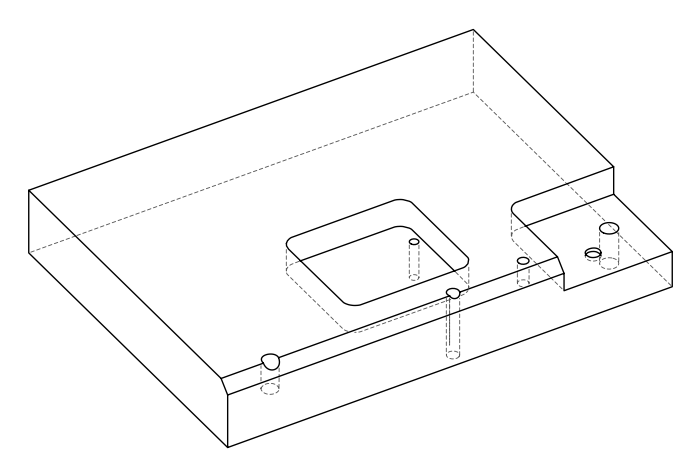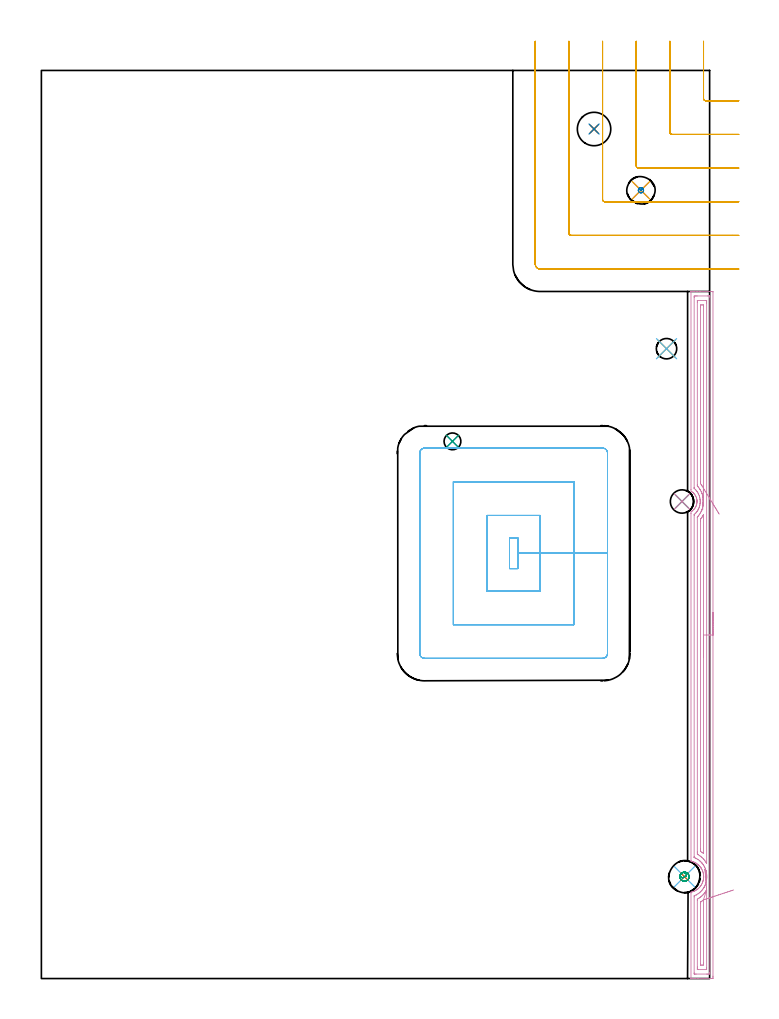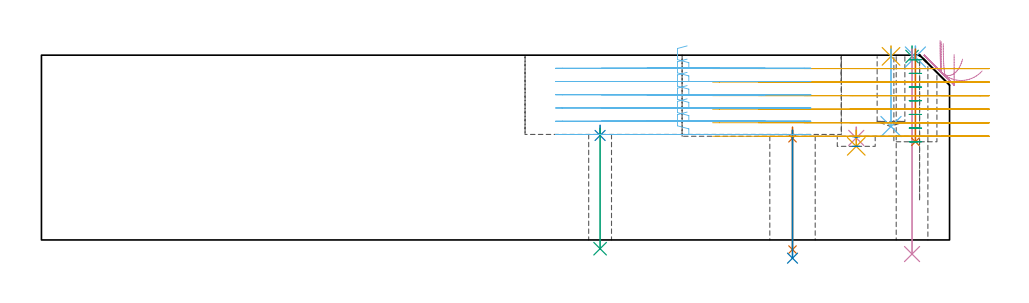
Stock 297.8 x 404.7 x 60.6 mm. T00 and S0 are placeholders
(PLAN: 18 operations, 9 tool changes, 31.3 min)
(1 SPOT_DRILL | STEP1HOLE | NXT0321_9005460120000 | 0.04 min | 2916 mm3)
(2 SPOT_DRILL_1 | STEP1HOLE_1 | NXT0321_9005460120000 | 0.03 min | 2813 mm3)
(3 SPOT_DRILL_2 | STEP1HOLE_2 | NXT0321_9005460120000 | 0.03 min | 1 mm3)
(4 SPOT_DRILL_3 | STEP1POCKET | NXT0321_9005460120000 | 0.03 min | 2903 mm3)
(5 SPOT_DRILL_4 | STEP1POCKET_1 | NXT0321_9005460120000 | 0.03 min | 0 mm3)
(6 SPOT_DRILL_5 | STEP1POCKET_2 | NXT0321_9005460120000 | 0.03 min | 2 mm3)
(7 DRILL_THROUGH_HOLE_INTO_CENTER | STEP1HOLE | NXT0301_062 | 0.16 min | 2226 mm3)
(8 DRILL_TO_ENLARGE_THROUGH_HOLE | STEP1HOLE | UGT0301_280 | 0.17 min | 5403 mm3)
(9 DRILL_THROUGH_HOLE_INTO_CENTER_1 | STEP1HOLE_1 | NXT0301_046 | 0.16 min | 1539 mm3)
(10 DRILL_THROUGH_HOLE_INTO_CENTER_2 | STEP1HOLE_2 | UGT0301_217 | 0.27 min | 5124 mm3)
(11 DRILL_BLIND_HOLE_INTO_CENTER | STEP1POCKET | UGT0301_217 | 0.03 min | 157 mm3)
(12 DRILL_BLIND_HOLE_INTO_CENTER_1 | STEP1POCKET_1 | NXT0301_062 | 0.1 min | 1441 mm3)
(13 DRILL_BLIND_HOLE_INTO_CENTER_2 | STEP1POCKET_2 | NXT0301_128 | 0.12 min | 3078 mm3)
(14 MILL_ROUGH_BLIND_HOLE_CONTOUR | STEP1POCKET | NXT0201_013 | Spiral | 0.1 min | 547 mm3)
(15 MILL_ROUGH_BLIND_HOLE_CONTOUR_1 | STEP1POCKET_2 | NXT0201_013 | Spiral | 0.59 min | 1350 mm3)
(16 AREA_MILL | FG_CHAMFER_SURFACE | UGT0205_001 | 10.09 min | 14827 mm3)
(17 MILL_CORNER_NOTCH_RECTANGULAR | CORNER_NOTCH_RECTANGULAR | UGT0201_136 | Follow Part, ap 5, ae 75% | 9.32 min | 220833 mm3)
(18 MILL_RECTANGULAR_POCKET | POCKET_RECTANGULAR_STRAIGHT | UGT0201_136 | Follow Part, ap 5, ae 75% | 10.02 min | 300446 mm3)
(TOOL NXT0321_9005460120000 | NC Spot Drill, 142deg, 12mm, Carbide, Uncoated | D12 PA142 FL30 Z2)
(TOOL NXT0301_062 | Carbide Drill 9.1mm [860.1-0910-027A1-MM 2214] | D9.1 PA140 FL47 Z2)
(TOOL UGT0301_280 | Twist Drill 14.9 mm | D14.9 PA118 FL114 Z2)
(TOOL NXT0301_046 | Carbide Drill 7.5mm [860.1-0750-038A1-MM 2214] | D7.5 PA140 FL53 Z2)
(TOOL UGT0301_217 | Twist Drill 10.4 mm | D10.4 PA118 FL82 Z2)
(TOOL NXT0301_128 | Carbide Drill 12mm [861.1-1200-036A1-GP GC34] | D12 PA150 FL37.4 Z2)
(TOOL NXT0201_013 | ENDMILL 10mm | D10 FL30 Z4)
(TOOL UGT0205_001 | Chamfer Mill 20 x 3 x 45 deg. | D20 FL50 Z2)
(TOOL UGT0201_136 | Carbide End Mill 20.0 | D20 FL30 Z4)
(OP 1 SPOT_DRILL)
G17 G21 G94 G90
T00 M6
G54
G17 G0 G90 X246.3 Y378.6 S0 M3
G43 Z70.6 H0
G94 G81 G98 Z33.359 F250. R37.
G80
M5
M2
(OP 2 SPOT_DRILL_1)
G17 G21 G94 G90
T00 M6
G54
G17 G0 G90 X183.2 Y239.4 S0 M3
G43 Z70.6 H0
G94 G81 G98 Z34.269 F250. R37.6
G80
M5
M2
(OP 3 SPOT_DRILL_2)
G17 G21 G94 G90
T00 M6
G54
G17 G0 G90 X285.5 Y212.6 S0 M3
G43 Z70.6 H0
G94 G81 G98 Z60.152 F250. R63.6
G80
M5
M2
(OP 4 SPOT_DRILL_3)
G17 G21 G94 G90
T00 M6
G54
G17 G0 G90 X267.2 Y351.3 S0 M3
G43 Z70.6 H0
G94 G81 G98 Z33.466 F250. R37.
G80
M5
M2
(OP 5 SPOT_DRILL_4)
G17 G21 G94 G90
T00 M6
G54
G17 G0 G90 X278.6 Y280.7 S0 M3
G43 Z70.6 H0
G94 G81 G98 Z60.208 F250. R63.6
G80
M5
M2
(OP 6 SPOT_DRILL_5)
G17 G21 G94 G90
T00 M6
G54
G17 G0 G90 X286.6 Y45.4 S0 M3
G43 Z70.6 H0
G94 G81 G98 Z59.993 F250. R63.6
G80
M5
M2
(OP 7 DRILL_THROUGH_HOLE_INTO_CENTER)
G17 G21 G94 G90
T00 M6
G54
G17 G0 G90 X246.3 Y378.6 S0 M3
G43 Z70.6 H1
G94 G73 G98 Z-3.156 F250. Q7.431 R36.
G80
M5
M2
(OP 8 DRILL_TO_ENLARGE_THROUGH_HOLE)
G17 G21 G94 G90
T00 M6
G54
G17 G0 G90 X246.3 Y378.6 S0 M3
G43 Z70.6 H0
G94 G81 G98 Z-5.976 F250. R36.
G80
M5
M2
(OP 9 DRILL_THROUGH_HOLE_INTO_CENTER_1)
G17 G21 G94 G90
T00 M6
G54
G17 G0 G90 X183.2 Y239.4 S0 M3
G43 Z70.6 H1
G94 G73 G98 Z-2.865 F250. Q7.493 R36.6
G80
M5
M2
(OP 10 DRILL_THROUGH_HOLE_INTO_CENTER_2)
G17 G21 G94 G90
T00 M6
G54
G17 G0 G90 X285.5 Y212.6 S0 M3
G43 Z70.6 H0
G94 G73 G98 Z-4.624 F250. Q9.318 R62.6
G80
M5
M2
(OP 11 DRILL_BLIND_HOLE_INTO_CENTER)
G17 G21 G94 G90
T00 M6
G54
G17 G0 G90 X267.2 Y351.3 S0 M3
G43 Z70.6 H0
G94 G81 G98 Z30.7 F250. R36.
G80
M5
M2
(OP 12 DRILL_BLIND_HOLE_INTO_CENTER_1)
G17 G21 G94 G90
T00 M6
G54
G17 G0 G90 X278.6 Y280.7 S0 M3
G43 Z70.6 H1
G94 G81 G98 Z37.2 F250. R62.6
G80
M5
M2
(OP 13 DRILL_BLIND_HOLE_INTO_CENTER_2)
G17 G21 G94 G90
T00 M6
G54
G17 G0 G90 X286.6 Y45.4 S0 M3
G43 Z70.6 H1
G94 G81 G98 Z32.2 F250. R62.6
G80
M5
M2
(OP 14 MILL_ROUGH_BLIND_HOLE_CONTOUR)
G17 G21 G94 G90
T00 M6
G54
G17 G0 G90 X267.2 Y351.3 S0 M3
G43 Z70.6 H0
Z33.85
G94 G3 X267.8 Y351.9 R0.6 F250.
X267.2 Y352.5 R0.6
X266. Y351.3 R1.2
X267.2 Y352.5 R-1.2
X266.6 Y351.9 R0.6
X267.2 Y351.3 R0.6
G0 Z30.7
G3 X267.8 Y351.9 R0.6
X267.2 Y352.5 R0.6
X266. Y351.3 R1.2
X267.2 Y352.5 R-1.2
X266.6 Y351.9 R0.6
X267.2 Y351.3 R0.6
G0 Z70.6
M5
M2
(OP 15 MILL_ROUGH_BLIND_HOLE_CONTOUR_1)
G17 G21 G94 G90
T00 M6
G54
G17 G0 G90 X286.6 Y45.4 S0 M3
G43 Z70.6 H0
Z59.114
G94 G3 X287.062 Y46.988 R0.861 F250.
X284.869 Y46.498 R1.588
X285.502 Y43.669 R2.05
X284.869 Y46.498 R-2.05
X285.185 Y45.084 R1.025
X286.6 Y45.4 R1.025
G0 Z54.629
G3 X287.062 Y46.988 R0.861
X284.869 Y46.498 R1.588
X285.502 Y43.669 R2.05
X284.869 Y46.498 R-2.05
X285.185 Y45.084 R1.025
X286.6 Y45.4 R1.025
G0 Z50.143
G3 X287.062 Y46.988 R0.861
X284.869 Y46.498 R1.588
X285.502 Y43.669 R2.05
X284.869 Y46.498 R-2.05
X285.185 Y45.084 R1.025
X286.6 Y45.4 R1.025
G0 Z45.657
G3 X287.062 Y46.988 R0.861
X284.869 Y46.498 R1.588
X285.502 Y43.669 R2.05
X284.869 Y46.498 R-2.05
X285.185 Y45.084 R1.025
X286.6 Y45.4 R1.025
G0 Z41.171
G3 X287.062 Y46.988 R0.861
X284.869 Y46.498 R1.588
X285.502 Y43.669 R2.05
X284.869 Y46.498 R-2.05
X285.185 Y45.084 R1.025
X286.6 Y45.4 R1.025
G0 Z36.686
G3 X287.062 Y46.988 R0.861
X284.869 Y46.498 R1.588
X285.502 Y43.669 R2.05
X284.869 Y46.498 R-2.05
X285.185 Y45.084 R1.025
X286.6 Y45.4 R1.025
G0 Z32.2
G3 X287.062 Y46.988 R0.861
X284.869 Y46.498 R1.588
X285.502 Y43.669 R2.05
X284.869 Y46.498 R-2.05
X285.185 Y45.084 R1.025
X286.6 Y45.4 R1.025
G0 Z70.6
M5
M2
(OP 16 AREA_MILL)
G17 G21 G94 G90
T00 M6
G54
G17 G0 G90 X299.3 Y163.1 S1061 M3
G43 Z70.6 H0
Z60.8
G94 G1 Y163.062 Z59.928 F250.
Y162.948 Z59.064
Y162.759 Z58.212
Y162.497 Z57.38
Y162.163 Z56.574
Y161.76 Z55.8
Y161.292 Z55.064
Y160.76 Z54.372
Y160.171 Z53.729
Y159.528 Z53.14
Y158.836 Z52.609
Y158.1 Z52.14
Y157.326 Z51.737
Y156.52 Z51.403
Y155.688 Z51.141
Y154.836 Z50.952
Y153.972 Z50.838
Y153.1 Z50.8
Y1.037
X299.299 Y0.631 Z50.801
X299.295 Y0.148 Z50.803
X299.292 Y0.009 Z50.806
X298.818 Y0. Z51.279
X292.633 Z57.462
X291.228 Z58.868
X290.865 Z59.23
X290.14 Z59.959
X289.895 Z60.204
X289.516 Z60.574
X289.503 Y0.008 Z60.588
X289.5 Y0.183 Z60.6
Y38.189
X289.505 Y38.482 Z60.591
X289.828 Y38.57 Z60.27
X290.264 Y38.7 Z59.834
X290.705 Y38.86 Z59.391
X290.865 Y38.929 Z59.229
X291.048 Y39.006 Z59.051
X291.143 Y39.047 Z58.956
X291.36 Y39.152 Z58.739
X291.694 Y39.344 Z58.406
X292.022 Y39.55 Z58.078
X292.357 Y39.79 Z57.743
X292.682 Y40.046 Z57.417
X292.857 Y40.205 Z57.243
X292.9 Y40.244 Z57.2
X293.236 Y40.584 Z56.864
X293.555 Y40.94 Z56.545
X293.733 Y41.17 Z56.365
X293.777 Y41.227 Z56.32
X293.984 Y41.526 Z56.116
X294.176 Y41.834 Z55.924
X294.408 Y42.277 Z55.69
X294.62 Y42.727 Z55.478
X294.656 Y42.812 Z55.443
X294.792 Y43.214 Z55.302
X294.891 Y43.555 Z55.202
X294.911 Y43.621 Z55.183
X295.012 Y44.067 Z55.085
X295.084 Y44.515 Z55.013
X295.088 Y44.567 Z55.006
X295.098 Y44.656 Z54.999
X295.126 Y44.961 Z54.968
X295.128 Y45.025 Z54.964
X295.135 Y45.133 Z54.962
X295.138 Y45.199 Z54.957
X295.146 Y45.343 Z54.953
X295.148 Y45.408 Z54.95
X295.147 Y45.443 Z54.952
X295.131 Y45.684 Z54.959
X295.128 Y45.812 Z54.969
X295.126 Y45.856 Z54.971
X295.118 Y45.929 Z54.977
X295.112 Y45.994 Z54.985
X295.086 Y46.237 Z55.006
X295.08 Y46.302 Z55.014
X295.022 Y46.671 Z55.076
X295.009 Y46.75 Z55.089
X294.91 Y47.196 Z55.189
X294.792 Y47.594 Z55.306
X294.655 Y47.988 Z55.441
X294.638 Y48.026 Z55.457
X294.612 Y48.09 Z55.485
X294.4 Y48.54 Z55.698
X294.165 Y48.983 Z55.932
X294.029 Y49.202 Z56.069
X293.977 Y49.283 Z56.119
X293.918 Y49.367 Z56.177
X293.811 Y49.525 Z56.287
X293.778 Y49.573 Z56.321
X293.541 Y49.877 Z56.557
X293.228 Y50.224 Z56.869
X292.927 Y50.529 Z57.17
X292.899 Y50.558 Z57.199
X292.782 Y50.667 Z57.316
X292.734 Y50.709 Z57.364
X292.662 Y50.771 Z57.436
X292.633 Y50.794 Z57.465
X292.346 Y51.018 Z57.753
X292.021 Y51.25 Z58.078
X291.749 Y51.42 Z58.348
X291.677 Y51.465 Z58.42
X291.436 Y51.603 Z58.663
X291.328 Y51.664 Z58.771
X291.143 Y51.754 Z58.956
X290.865 Y51.872 Z59.234
X290.707 Y51.94 Z59.393
X290.403 Y52.05 Z59.697
X290.265 Y52.1 Z59.834
X289.821 Y52.232 Z60.275
X289.773 Y52.244 Z60.323
X289.503 Y52.318 Z60.589
X289.5 Y52.497 Z60.6
Y207.202
X289.507 Y208.041 Z60.592
X289.594 Y208.096 Z60.505
X289.727 Y208.176 Z60.372
X289.91 Y208.298 Z60.189
X289.982 Y208.352 Z60.117
X290.265 Y208.566 Z59.835
X290.702 Y208.957 Z59.397
X290.928 Y209.206 Z59.168
X291.142 Y209.468 Z58.955
X291.307 Y209.711 Z58.788
X291.404 Y209.85 Z58.694
X291.645 Y210.292 Z58.452
X291.793 Y210.622 Z58.306
X291.846 Y210.744 Z58.25
X292.021 Y211.261 Z58.077
X292.1 Y211.638 Z57.998
X292.168 Y212.083 Z57.932
X292.188 Y212.317 Z57.911
X292.195 Y212.551 Z57.901
X292.196 Y212.588 Z57.9
Y212.644
X292.191 Y212.734 Z57.906
Y212.746 Z57.907
X292.178 Y212.935 Z57.916
X292.176 Y212.979 Z57.92
X292.128 Y213.387 Z57.972
X292.123 Y213.425 Z57.976
X292.021 Y213.942 Z58.077
X291.965 Y214.132 Z58.134
X291.901 Y214.319 Z58.198
X291.712 Y214.772 Z58.384
X291.488 Y215.213 Z58.612
X291.323 Y215.478 Z58.777
X291.142 Y215.735 Z58.955
X290.993 Y215.924 Z59.105
X290.836 Y216.106 Z59.262
X290.557 Y216.381 Z59.541
X290.424 Y216.498 Z59.674
X290.265 Y216.639 Z59.834
X290.135 Y216.738 Z59.964
X290.02 Y216.826 Z60.08
X289.82 Y216.964 Z60.28
X289.768 Y217. Z60.332
X289.704 Y217.039 Z60.396
X289.505 Y217.159 Z60.591
X289.5 Y217.933 Z60.6
Y306.017
X289.503 Y306.192 Z60.588
X289.516 Y306.2 Z60.574
X289.895 Z60.204
X290.14 Z59.959
X290.865 Z59.23
X292.112 Z57.985
X293.516 Z56.579
X298.818 Z51.279
X299.081 Y306.198 Z51.017
X299.292 Y306.19 Z50.806
X299.299 Y305.977 Z50.799
X299.3 Y153.1 Z50.8
X297.886 Z52.214
X297.885 Y2.469 Z52.215
X297.884 Y2.419 Z52.216
X297.872 Y2.01 Z52.228
X297.462 Y2.003 Z52.638
X297.051 Y2.001 Z53.049
X296.581 Y2. Z53.519
X291.749 Y2.001 Z58.351
X291.276 Y2.003 Z58.824
X291.033 Y2.01 Z59.067
X290.921 Y2.026 Z59.179
X290.915 Y2.369 Z59.185
Y2.419
Y36.401
X290.921 Y36.822 Z59.179
X290.926 Y36.865 Z59.174
X291.793 Y37.25 Z58.307
X291.88 Y37.295 Z58.22
X292.633 Y37.757 Z57.467
X292.883 Y37.936 Z57.217
X293.226 Y38.189 Z56.874
X293.385 Y38.321 Z56.715
X293.516 Y38.438 Z56.584
X293.844 Y38.752 Z56.256
X294.169 Y39.083 Z55.931
X294.279 Y39.206 Z55.821
X294.4 Y39.347 Z55.7
X294.679 Y39.695 Z55.421
X294.882 Y39.978 Z55.218
X295.045 Y40.219 Z55.055
X295.284 Y40.605 Z54.816
X295.379 Y40.776 Z54.721
X295.429 Y40.872 Z54.671
X295.673 Y41.372 Z54.427
X295.854 Y41.766 Z54.246
X295.908 Y41.897 Z54.192
X295.942 Y41.994 Z54.158
X296.163 Y42.66 Z53.937
X296.167 Y42.673 Z53.933
X296.337 Y43.383 Z53.763
X296.373 Y43.555 Z53.727
X296.468 Y44.144 Z53.632
X296.5 Y44.449 Z53.6
X296.539 Y44.966 Z53.561
X296.555 Y45.343 Z53.545
X296.538 Y45.862 Z53.562
X296.511 Y46.237 Z53.589
X296.437 Y46.858 Z53.663
X296.392 Y47.132 Z53.708
X296.319 Y47.495 Z53.781
X296.208 Y47.984 Z53.892
X296.197 Y48.026 Z53.903
X296.167 Y48.125 Z53.933
X295.9 Y48.92 Z54.2
X295.689 Y49.404 Z54.411
X295.484 Y49.814 Z54.616
X295.284 Y50.195 Z54.816
X294.962 Y50.709 Z55.138
X294.73 Y51.04 Z55.37
X294.4 Y51.458 Z55.7
X294.334 Y51.536 Z55.766
X294.275 Y51.603 Z55.825
X293.903 Y51.99 Z56.197
X293.516 Y52.365 Z56.584
X293.365 Y52.497 Z56.735
X292.633 Y53.043 Z57.467
X292.071 Y53.391 Z58.029
X291.749 Y53.564 Z58.351
X291.423 Y53.722 Z58.677
X291.104 Y53.856 Z58.996
X290.996 Y53.902 Z59.104
X290.948 Y53.924 Z59.152
X290.921 Y53.939 Z59.179
X290.919 Y53.956 Z59.181
X290.916 Y54.049 Z59.184
X290.914 Y54.236 Z59.186
Y54.286
X290.915 Y206.308 Z59.185
X290.92 Y206.73 Z59.18
X290.921 Y206.778 Z59.179
X290.951 Y206.808 Z59.149
X291.012 Y206.866 Z59.088
X291.109 Y206.955 Z58.991
X291.379 Y207.202 Z58.721
X291.567 Y207.386 Z58.533
X291.749 Y207.586 Z58.351
X291.981 Y207.861 Z58.119
X292.163 Y208.096 Z57.937
X292.356 Y208.376 Z57.744
X292.434 Y208.494 Z57.666
X292.633 Y208.831 Z57.467
X292.689 Y208.934 Z57.411
X292.718 Y208.991 Z57.382
X292.974 Y209.539 Z57.126
X293.117 Y209.885 Z56.983
X293.179 Y210.056 Z56.921
X293.222 Y210.183 Z56.878
X293.304 Y210.44 Z56.796
X293.393 Y210.779 Z56.707
X293.406 Y210.835 Z56.694
X293.416 Y210.881 Z56.684
X293.516 Y211.436 Z56.584
X293.547 Y211.643 Z56.553
X293.55 Y211.673 Z56.55
X293.586 Y212.082 Z56.514
X293.605 Y212.478 Z56.495
Y212.568
X293.591 Y212.973 Z56.509
X293.558 Y213.42 Z56.542
X293.553 Y213.462 Z56.547
X293.516 Y213.763 Z56.584
X293.404 Y214.356 Z56.696
X293.373 Y214.501 Z56.727
X293.255 Y214.928 Z56.845
X293.146 Y215.25 Z56.954
X292.879 Y215.895 Z57.221
X292.753 Y216.145 Z57.347
X292.633 Y216.372 Z57.467
X292.384 Y216.785 Z57.716
X292.211 Y217.039 Z57.889
X292.014 Y217.304 Z58.086
X291.749 Y217.623 Z58.351
X291.445 Y217.933 Z58.655
X290.958 Y218.394 Z59.142
X290.921 Y218.44 Z59.179
X290.919 Y218.462 Z59.181
X290.917 Y218.567 Z59.183
X290.914 Y218.778 Z59.186
Y218.827
X290.915 Y303.731 Z59.185
X290.916 Y303.781 Z59.184
X290.928 Y304.19 Z59.172
X291.338 Y304.197 Z58.762
X291.749 Y304.199 Z58.351
X292.219 Y304.2 Z57.881
X297.051 Y304.199 Z53.049
X297.523 Y304.197 Z52.577
X297.767 Y304.19 Z52.333
X297.879 Y304.174 Z52.221
X297.885 Y303.831 Z52.215
Y303.781
X297.886 Y153.1 Z52.214
X296.472 Z53.628
X296.471 Y51.488 Z53.629
X296.469 Y51.431 Z53.631
X296.465 Y51.35 Z53.635
X296.462 Y51.337 Z53.638
X296.297 Y51.603 Z53.803
X296.167 Y51.804 Z53.933
X295.699 Y52.497 Z54.401
X295.284 Y53.016 Z54.816
X294.938 Y53.391 Z55.162
X294.4 Y53.933 Z55.7
X293.998 Y54.286 Z56.102
X293.516 Y54.645 Z56.584
X293.213 Y54.867 Z56.887
X292.719 Y55.18 Z57.381
X292.633 Y55.231 Z57.467
X292.514 Y55.299 Z57.586
X292.374 Y55.384 Z57.726
X292.346 Y55.402 Z57.754
X292.335 Y55.429 Z57.765
X292.333 Y55.483 Z57.767
X292.329 Y56.074 Z57.771
Y56.382
Y205.414
X292.33 Y205.567 Z57.77
X292.333 Y205.644 Z57.767
X292.335 Y205.678 Z57.765
X292.351 Y205.699 Z57.749
X292.633 Y206.019 Z57.467
X292.765 Y206.174 Z57.335
X292.876 Y206.308 Z57.224
X293.156 Y206.672 Z56.944
X293.523 Y207.202 Z56.577
X293.836 Y207.773 Z56.264
X293.993 Y208.096 Z56.107
X294.125 Y208.375 Z55.975
X294.389 Y208.991 Z55.711
X294.392 Y208.998 Z55.708
X294.4 Y209.02 Z55.7
X294.61 Y209.673 Z55.49
X294.665 Y209.885 Z55.435
X294.782 Y210.393 Z55.318
X294.851 Y210.779 Z55.249
X294.913 Y211.154 Z55.187
X294.974 Y211.673 Z55.126
X294.998 Y211.962 Z55.102
X295.019 Y212.568 Z55.081
X295.012 Y212.842 Z55.088
X294.999 Y213.154 Z55.101
X294.973 Y213.462 Z55.127
X294.94 Y213.81 Z55.16
X294.863 Y214.356 Z55.237
X294.766 Y214.88 Z55.334
X294.683 Y215.25 Z55.417
X294.589 Y215.595 Z55.511
X294.427 Y216.117 Z55.673
X294.418 Y216.145 Z55.682
X294.4 Y216.191 Z55.7
X294.036 Y217.039 Z56.064
X293.624 Y217.824 Z56.476
X293.558 Y217.933 Z56.542
X293.516 Y217.999 Z56.584
X293.184 Y218.489 Z56.916
X292.931 Y218.827 Z57.169
X292.796 Y218.993 Z57.304
X292.633 Y219.184 Z57.467
X292.377 Y219.463 Z57.723
X292.347 Y219.499 Z57.753
X292.336 Y219.516 Z57.764
X292.333 Y219.538 Z57.767
X292.33 Y219.619 Z57.77
X292.329 Y219.722 Z57.771
Y220.029
Y301.406
X292.33 Y301.992 Z57.77
X292.333 Y302.146 Z57.767
X292.335 Y302.181 Z57.765
X292.339 Y302.19 Z57.761
X292.36 Y302.193 Z57.74
X292.429 Y302.199 Z57.671
X296.167 Z53.933
X296.372 Y302.197 Z53.728
X296.431 Y302.194 Z53.669
X296.462 Y302.19 Z53.638
X296.465 Y302.175 Z53.635
X296.468 Y302.095 Z53.632
X296.47 Y301.992 Z53.63
X296.471 Y301.685 Z53.629
Y301.098
X296.472 Y153.1 Z53.628
X295.057 Z55.043
Y56.074
X295.055 Y55.861 Z55.045
X295.052 Y55.755 Z55.048
X295.051 Y55.742 Z55.049
X295.038 Y55.75 Z55.062
X294.997 Y55.78 Z55.103
X294.639 Y56.074 Z55.461
X294.503 Y56.178 Z55.597
X294.4 Y56.255 Z55.7
X293.758 Y56.723 Z56.342
X293.751 Y56.731 Z56.349
X293.748 Y56.734 Z56.352
X293.745 Y56.968 Z56.355
X293.743 Y57.633 Z56.357
Y57.863
Y203.625
X293.744 Y204.289 Z56.356
X293.746 Y204.519 Z56.354
X293.75 Y204.684 Z56.35
X293.756 Y204.72 Z56.344
X293.778 Y204.753 Z56.322
X293.822 Y204.812 Z56.278
X293.946 Y204.979 Z56.154
X294.268 Y205.414 Z55.832
X294.322 Y205.492 Z55.778
X294.4 Y205.61 Z55.7
X294.667 Y206.038 Z55.433
X294.825 Y206.308 Z55.275
X294.882 Y206.407 Z55.218
X294.99 Y206.605 Z55.11
X295.032 Y206.684 Z55.068
X295.048 Y206.71 Z55.052
X295.051 Y206.712 Z55.049
X295.053 Y206.708 Z55.047
X295.056 Y206.65 Z55.044
X295.057 Y206.537 Z55.043
Y206.308
Y153.1
Y152.228 Z55.081
Y151.364 Z55.195
Y150.512 Z55.383
Y149.68 Z55.646
Y148.874 Z55.98
Y148.1 Z56.382
Y147.364 Z56.851
Y146.672 Z57.382
Y146.029 Z57.972
Y145.44 Z58.615
Y144.908 Z59.307
Y144.44 Z60.043
Y144.037 Z60.817
Y143.703 Z61.622
Y143.441 Z62.454
Y143.252 Z63.306
Y143.138 Z64.171
Y143.1 Z65.043
G0 Z70.6
X302.082 Y206.984
Z59.295
G1 X301.855 Y207.357 Z58.539
X301.594 Y207.784 Z57.825
X301.301 Y208.263 Z57.157
X300.98 Y208.789 Z56.54
X300.631 Y209.36 Z55.98
X300.258 Y209.97 Z55.48
X299.865 Y210.615 Z55.044
X299.452 Y211.29 Z54.676
X299.025 Y211.99 Z54.378
X298.586 Y212.709 Z54.153
X298.138 Y213.442 Z54.002
X297.685 Y214.184 Z53.926
X297.23 Y214.928 Z53.927
X296.777 Y215.67 Z54.003
X296.329 Y216.403 Z54.155
X295.89 Y217.122 Z54.381
X295.463 Y217.822 Z54.68
X295.051 Y218.496 Z55.049
X295.003 Y218.575 Z55.097
X294.638 Y219.211 Z55.462
X294.4 Y219.591 Z55.7
X294.314 Y219.722 Z55.786
X294.115 Y220.01 Z55.985
X293.75 Y220.506 Z56.35
X293.747 Y220.616 Z56.353
X293.743 Y221.281 Z56.357
Y221.51
Y299.31
X293.746 Y299.972 Z56.354
X293.75 Y300.187 Z56.35
X293.96 Y300.193 Z56.14
X294.4 Y300.2 Z55.7
X294.84 Y300.194 Z55.26
X295.05 Y300.189 Z55.05
X295.053 Y300.067 Z55.047
X295.057 Y299.539 Z55.043
X295.056 Y218.827 Z55.044
X295.053 Y218.558 Z55.047
X295.051 Y218.496 Z55.049
X295.019 Y217.627 Z55.119
X294.987 Y216.768 Z55.265
X294.956 Y215.924 Z55.485
X294.925 Y215.103 Z55.778
X294.896 Y214.31 Z56.142
X294.868 Y213.553 Z56.573
X294.841 Y212.835 Z57.068
X294.816 Y212.164 Z57.625
X294.793 Y211.543 Z58.237
X294.773 Y210.978 Z58.902
X294.754 Y210.473 Z59.613
X294.738 Y210.033 Z60.366
X294.724 Y209.659 Z61.154
X294.712 Y209.355 Z61.972
X294.704 Y209.124 Z62.813
X294.698 Y208.967 Z63.671
X294.695 Y208.885 Z64.54
Y208.879 Z65.412
G0 Z70.6
X295.742 Y48.62
Z64.389
G1 X295.74 Y48.651 Z63.517
X295.743 Y48.605 Z62.646
X295.753 Y48.484 Z61.782
X295.768 Y48.289 Z60.932
X295.789 Y48.02 Z60.102
X295.816 Y47.681 Z59.299
X295.849 Y47.272 Z58.529
X295.886 Y46.799 Z57.797
X295.928 Y46.263 Z57.11
X295.975 Y45.67 Z56.472
X296.026 Y45.024 Z55.888
X296.081 Y44.33 Z55.363
X296.139 Y43.592 Z54.9
X296.201 Y42.817 Z54.504
X296.264 Y42.011 Z54.177
X296.33 Y41.179 Z53.922
X296.397 Y40.329 Z53.741
X296.466 Y39.466 Z53.634
X296.467 Y39.447 Z53.633
X296.47 Y39.382 Z53.63
X296.471 Y39.292 Z53.629
Y39.083
Y4.794
X296.47 Y4.208 Z53.63
X296.467 Y4.054 Z53.633
X296.465 Y4.019 Z53.635
X296.461 Y4.01 Z53.639
X296.44 Y4.007 Z53.66
X296.371 Y4.001 Z53.729
X292.633 Z57.467
X292.428 Y4.003 Z57.672
X292.369 Y4.006 Z57.731
X292.338 Y4.01 Z57.762
X292.335 Y4.025 Z57.765
X292.332 Y4.105 Z57.768
X292.33 Y4.208 Z57.77
X292.329 Y4.515 Z57.771
X292.328 Y5.102 Z57.772
X292.329 Y34.919 Z57.771
X292.332 Y35.213 Z57.768
X292.335 Y35.358 Z57.765
X292.337 Y35.389 Z57.763
X293.139 Y35.888 Z56.961
X293.516 Y36.147 Z56.584
X293.663 Y36.252 Z56.437
X293.86 Y36.401 Z56.24
X294.157 Y36.646 Z55.943
X294.4 Y36.868 Z55.7
X294.617 Y37.076 Z55.483
X294.837 Y37.295 Z55.263
X295.053 Y37.528 Z55.047
X295.284 Y37.786 Z54.816
X295.465 Y38.005 Z54.635
X295.61 Y38.189 Z54.49
X295.847 Y38.514 Z54.253
X296.167 Y38.984 Z53.933
X296.206 Y39.044 Z53.894
X296.231 Y39.083 Z53.869
X296.362 Y39.299 Z53.738
X296.453 Y39.447 Z53.647
X296.466 Y39.466 Z53.634
X295.051 Y35.06 Z55.049
X295.053 Y35.059 Z55.047
X295.055 Y35.03 Z55.045
X295.057 Y34.842 Z55.043
Y6.89
X295.053 Y6.229 Z55.047
X295.05 Y6.013 Z55.05
X294.84 Y6.008 Z55.26
X294.4 Y6. Z55.7
X293.96 Y6.007 Z56.14
X293.75 Y6.012 Z56.35
X293.748 Y6.133 Z56.352
X293.744 Y6.66 Z56.356
X293.743 Y33.488 Z56.357
X293.744 Y33.718 Z56.356
X293.747 Y33.951 Z56.353
X293.75 Y34.042 Z56.35
X293.854 Y34.134 Z56.246
X293.899 Y34.169 Z56.201
X294.118 Y34.327 Z55.982
X294.498 Y34.612 Z55.602
X294.972 Y34.998 Z55.128
X295.011 Y35.032 Z55.089
X295.045 Y35.058 Z55.055
X295.051 Y35.06 Z55.049
X295.676 Y35.266 Z54.476
X296.347 Y35.486 Z53.963
X297.057 Y35.719 Z53.513
X297.802 Y35.964 Z53.13
X298.575 Y36.218 Z52.817
X299.372 Y36.48 Z52.576
X300.185 Y36.747 Z52.409
X301.01 Y37.018 Z52.318
X301.838 Y37.29 Z52.302
X302.665 Y37.562 Z52.362
X303.484 Y37.831 Z52.498
X304.288 Y38.095 Z52.709
X305.072 Y38.352 Z52.992
X305.829 Y38.601 Z53.347
X306.554 Y38.839 Z53.769
X307.242 Y39.065 Z54.257
X307.886 Y39.277 Z54.805
X308.483 Y39.473 Z55.411
G0 Z70.6
M5
M2
(OP 17 MILL_CORNER_NOTCH_RECTANGULAR)
G17 G21 G94 G90
T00 M6
G54
G17 G0 G90 X295.1 Y417.7 S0 M3
G43 Z70.639 H0
Z56.199
G94 G1 Y414.7 F250.
Y392.194 F500.
G3 X296.094 Y391.2 R1.
G1 X307.8
X310.8 F250.
G0 Z70.639
X280.1 Y417.7
Z56.199
G1 Y414.7
Y377.194 F500.
G3 X281.094 Y376.2 R1.
G1 X307.8
X310.8 F250.
G0 Z70.639
X265.1 Y417.7
Z56.199
G1 Y414.7
Y362.195 F500.
G3 X266.095 Y361.2 R1.
G1 X307.8
X310.8 F250.
G0 Z70.639
X250.1 Y417.7
Z56.199
G1 Y414.7
Y347.195 F500.
G3 X251.095 Y346.2 R1.
G1 X307.8
X310.8 F250.
G0 Z70.639
X235.1 Y417.7
Z56.199
G1 Y414.7
Y332.195 F500.
G3 X236.095 Y331.2 R1.
G1 X307.8
X310.8 F250.
G0 Z70.639
X220.1 Y417.7
Z56.199
G1 Y414.7
Y318.4 F500.
G3 X222.3 Y316.2 R2.2
G1 X307.8
X310.8 F250.
G0 Z70.639
X295.1 Y417.7
Z51.759
G1 Y414.7
Y392.194 F500.
G3 X296.094 Y391.2 R1.
G1 X307.8
X310.8 F250.
G0 Z70.639
X280.1 Y417.7
Z51.759
G1 Y414.7
Y377.194 F500.
G3 X281.094 Y376.2 R1.
G1 X307.8
X310.8 F250.
G0 Z70.639
X265.1 Y417.7
Z51.759
G1 Y414.7
Y362.195 F500.
G3 X266.095 Y361.2 R1.
G1 X307.8
X310.8 F250.
G0 Z70.639
X250.1 Y417.7
Z51.759
G1 Y414.7
Y347.195 F500.
G3 X251.095 Y346.2 R1.
G1 X307.8
X310.8 F250.
G0 Z70.639
X235.1 Y417.7
Z51.759
G1 Y414.7
Y332.195 F500.
G3 X236.095 Y331.2 R1.
G1 X307.8
X310.8 F250.
G0 Z70.639
X220.1 Y417.7
Z51.759
G1 Y414.7
Y318.4 F500.
G3 X222.3 Y316.2 R2.2
G1 X307.8
X310.8 F250.
G0 Z70.639
X295.1 Y417.7
Z47.32
G1 Y414.7
Y392.194 F500.
G3 X296.094 Y391.2 R1.
G1 X307.8
X310.8 F250.
G0 Z70.639
X280.1 Y417.7
Z47.32
G1 Y414.7
Y377.194 F500.
G3 X281.094 Y376.2 R1.
G1 X307.8
X310.8 F250.
G0 Z70.639
X265.1 Y417.7
Z47.32
G1 Y414.7
Y362.195 F500.
G3 X266.095 Y361.2 R1.
G1 X307.8
X310.8 F250.
G0 Z70.639
X250.1 Y417.7
Z47.32
G1 Y414.7
Y347.195 F500.
G3 X251.095 Y346.2 R1.
G1 X307.8
X310.8 F250.
G0 Z70.639
X235.1 Y417.7
Z47.32
G1 Y414.7
Y332.195 F500.
G3 X236.095 Y331.2 R1.
G1 X307.8
X310.8 F250.
G0 Z70.639
X220.1 Y417.7
Z47.32
G1 Y414.7
Y318.4 F500.
G3 X222.3 Y316.2 R2.2
G1 X307.8
X310.8 F250.
G0 Z70.639
X295.1 Y417.7
Z42.88
G1 Y414.7
Y392.194 F500.
G3 X296.094 Y391.2 R1.
G1 X307.8
X310.8 F250.
G0 Z70.639
X280.1 Y417.7
Z42.88
G1 Y414.7
Y377.194 F500.
G3 X281.094 Y376.2 R1.
G1 X307.8
X310.8 F250.
G0 Z70.639
X265.1 Y417.7
Z42.88
G1 Y414.7
Y362.195 F500.
G3 X266.095 Y361.2 R1.
G1 X307.8
X310.8 F250.
G0 Z70.639
X250.1 Y417.7
Z42.88
G1 Y414.7
Y347.195 F500.
G3 X251.095 Y346.2 R1.
G1 X307.8
X310.8 F250.
G0 Z70.639
X235.1 Y417.7
Z42.88
G1 Y414.7
Y332.195 F500.
G3 X236.095 Y331.2 R1.
G1 X307.8
X310.8 F250.
G0 Z70.639
X220.1 Y417.7
Z42.88
G1 Y414.7
Y318.4 F500.
G3 X222.3 Y316.2 R2.2
G1 X307.8
X310.8 F250.
G0 Z70.639
X295.1 Y417.7
Z38.44
G1 Y414.7
Y392.194 F500.
G3 X296.094 Y391.2 R1.
G1 X307.8
X310.8 F250.
G0 Z70.639
X280.1 Y417.7
Z38.44
G1 Y414.7
Y377.194 F500.
G3 X281.094 Y376.2 R1.
G1 X307.8
X310.8 F250.
G0 Z70.639
X265.1 Y417.7
Z38.44
G1 Y414.7
Y362.195 F500.
G3 X266.095 Y361.2 R1.
G1 X307.8
X310.8 F250.
G0 Z70.639
X250.1 Y417.7
Z38.44
G1 Y414.7
Y347.195 F500.
G3 X251.095 Y346.2 R1.
G1 X307.8
X310.8 F250.
G0 Z70.639
X235.1 Y417.7
Z38.44
G1 Y414.7
Y332.195 F500.
G3 X236.095 Y331.2 R1.
G1 X307.8
X310.8 F250.
G0 Z70.639
X220.1 Y417.7
Z38.44
G1 Y414.7
Y318.4 F500.
G3 X222.3 Y316.2 R2.2
G1 X307.8
X310.8 F250.
G0 Z70.639
X295.1 Y417.7
Z34.
G1 Y414.7
Y392.194 F500.
G3 X296.094 Y391.2 R1.
G1 X307.8
X310.8 F250.
G0 Z70.639
X280.1 Y417.7
Z34.
G1 Y414.7
Y377.194 F500.
G3 X281.094 Y376.2 R1.
G1 X307.8
X310.8 F250.
G0 Z70.639
X265.1 Y417.7
Z34.
G1 Y414.7
Y362.195 F500.
G3 X266.095 Y361.2 R1.
G1 X307.8
X310.8 F250.
G0 Z70.639
X250.1 Y417.7
Z34.
G1 Y414.7
Y347.195 F500.
G3 X251.095 Y346.2 R1.
G1 X307.8
X310.8 F250.
G0 Z70.639
X235.1 Y417.7
Z34.
G1 Y414.7
Y332.195 F500.
G3 X236.095 Y331.2 R1.
G1 X307.8
X310.8 F250.
G0 Z70.639
X220.1 Y417.7
Z34.
G1 Y414.7
Y318.4 F500.
G3 X222.3 Y316.2 R2.2
G1 X307.8
X310.8 F250.
G0 Z70.639
M5
M2
(OP 18 MILL_RECTANGULAR_POCKET)
G17 G21 G94 G90
T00 M6
G54
G17 G0 G90 X211.743 Y196.4 S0 M3
G43 Z70.639 H0
Z63.639
G94 G1 X208.6 Z62.797 F250.
Y182.7 Z59.126
X212.3 Z58.135
Y189.55 Z56.299
Y196.4 F500.
X208.6
Y182.7
X212.3
Y189.55
X222.3
Y206.4
X198.6
Y172.7
X222.3
Y189.55
X237.3
Y221.4
X183.6
Y157.7
X237.3
Y189.55
X252.3
Y234.2
G3 X250.1 Y236.4 R2.2
G1 X170.8
G3 X168.6 Y234.2 R2.2
G1 Y144.9
G3 X170.8 Y142.7 R2.2
G1 X250.1
G3 X252.3 Y144.9 R2.2
G1 Y189.55
Y190.55
G0 X211.743 Y196.4 Z59.299
G1 X208.6 Z58.457 F250.
Y182.7 Z54.786
X212.3 Z53.795
Y189.55 Z51.959
Y196.4 F500.
X208.6
Y182.7
X212.3
Y189.55
X222.3
Y206.4
X198.6
Y172.7
X222.3
Y189.55
X237.3
Y221.4
X183.6
Y157.7
X237.3
Y189.55
X252.3
Y234.2
G3 X250.1 Y236.4 R2.2
G1 X170.8
G3 X168.6 Y234.2 R2.2
G1 Y144.9
G3 X170.8 Y142.7 R2.2
G1 X250.1
G3 X252.3 Y144.9 R2.2
G1 Y189.55
Y190.55
G0 X211.743 Y196.4 Z54.959
G1 X208.6 Z54.117 F250.
Y182.7 Z50.446
X212.3 Z49.455
Y189.55 Z47.62
Y196.4 F500.
X208.6
Y182.7
X212.3
Y189.55
X222.3
Y206.4
X198.6
Y172.7
X222.3
Y189.55
X237.3
Y221.4
X183.6
Y157.7
X237.3
Y189.55
X252.3
Y234.2
G3 X250.1 Y236.4 R2.2
G1 X170.8
G3 X168.6 Y234.2 R2.2
G1 Y144.9
G3 X170.8 Y142.7 R2.2
G1 X250.1
G3 X252.3 Y144.9 R2.2
G1 Y189.55
Y190.55
G0 X211.743 Y196.4 Z50.62
G1 X208.6 Z49.778 F250.
Y182.7 Z46.107
X212.3 Z45.115
Y189.55 Z43.28
Y196.4 F500.
X208.6
Y182.7
X212.3
Y189.55
X222.3
Y206.4
X198.6
Y172.7
X222.3
Y189.55
X237.3
Y221.4
X183.6
Y157.7
X237.3
Y189.55
X252.3
Y234.2
G3 X250.1 Y236.4 R2.2
G1 X170.8
G3 X168.6 Y234.2 R2.2
G1 Y144.9
G3 X170.8 Y142.7 R2.2
G1 X250.1
G3 X252.3 Y144.9 R2.2
G1 Y189.55
Y190.55
G0 X211.743 Y196.4 Z46.28
G1 X208.6 Z45.438 F250.
Y182.7 Z41.767
X212.3 Z40.775
Y189.55 Z38.94
Y196.4 F500.
X208.6
Y182.7
X212.3
Y189.55
X222.3
Y206.4
X198.6
Y172.7
X222.3
Y189.55
X237.3
Y221.4
X183.6
Y157.7
X237.3
Y189.55
X252.3
Y234.2
G3 X250.1 Y236.4 R2.2
G1 X170.8
G3 X168.6 Y234.2 R2.2
G1 Y144.9
G3 X170.8 Y142.7 R2.2
G1 X250.1
G3 X252.3 Y144.9 R2.2
G1 Y189.55
Y190.55
G0 X211.743 Y196.4 Z41.94
G1 X208.6 Z41.098 F250.
Y182.7 Z37.427
X212.3 Z36.435
Y189.55 Z34.6
Y196.4 F500.
X208.6
Y182.7
X212.3
Y189.55
X222.3
Y206.4
X198.6
Y172.7
X222.3
Y189.55
X237.3
Y221.4
X183.6
Y157.7
X237.3
Y189.55
X252.3
Y234.2
G3 X250.1 Y236.4 R2.2
G1 X170.8
G3 X168.6 Y234.2 R2.2
G1 Y144.9
G3 X170.8 Y142.7 R2.2
G1 X250.1
G3 X252.3 Y144.9 R2.2
G1 Y189.55
Y190.55
G0 Z70.639
M5
M2
